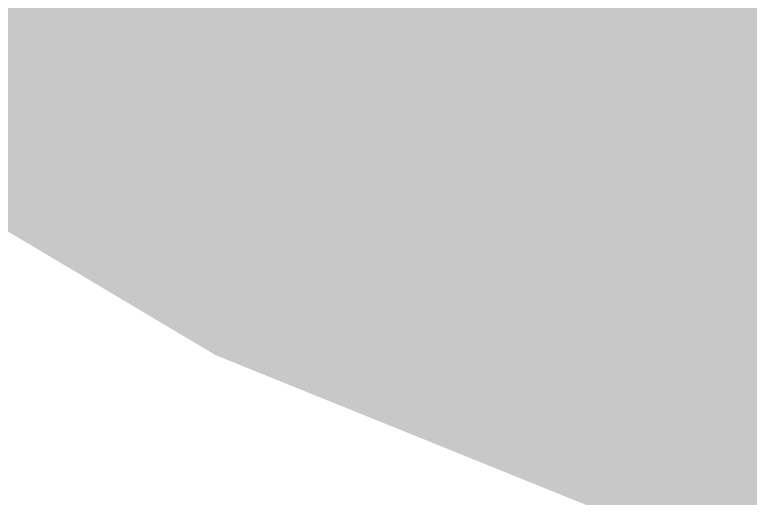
# Model space of a CAD drawing. Header units: inches. Extents: x 288635 to 693176, y 676945 to 1601077.
# Drawn here: x 550512.2 to 550999.2, y 830063 to 830382.9 of the extents above; entities that cross this region are included whole.
import ezdxf

# ---------------------------------------------------------------- set-up
doc = ezdxf.new("R2010")
doc.units = ezdxf.units.IN
doc.header["$MEASUREMENT"] = 0

msp = doc.modelspace()

# ---------------------------------------------------------------- hatches: boundary and pattern name
for points in [[(552621.1517, 832534.1502), (552966.5924, 832275.0697), (552697.3519, 831995.6691), (552529.7115, 831802.6287), (552382.3912, 832122.6694), (552209.6709, 832305.5498), (552077.5906, 832325.8698), (551920.1103, 832280.1497), (551818.5101, 832153.1495), (551762.63, 831965.1891), (551630.5497, 831853.4289), (551478.1494, 831782.3087), (551168.2688, 831899.1489), (550929.5083, 831894.0689), (550843.1482, 831848.3488), (550746.628, 831772.1487), (550741.5479, 831619.7484), (550782.188, 831507.9882), (550868.5482, 831223.5076), (550878.7082, 831111.7474), (550858.3882, 830812.0268), (550939.6683, 830700.2665), (550980.3084, 830547.8662), (550980.3084, 830431.026), (550914.2683, 830380.2259), (550777.108, 830375.1459), (550700.9079, 830314.1858), (550645.2238, 830157.6749), (550269.3031, 830381.1954), (550062.6672, 830467.8491), (550121.7867, 830766.3067), (550096.3867, 831035.5472), (550045.5866, 831152.3874), (549969.3864, 831274.3077), (549806.8261, 831360.6679), (549344.5452, 831574.0283), (549115.9447, 831675.6285), (548988.9444, 831767.0687), (548897.5043, 831924.549), (548877.1842, 832000.7491), (548938.1443, 832148.0694), (548968.6244, 832315.7098), (548897.5043, 832549.3902), (548653.6638, 832823.7108), (549126.1047, 832818.6308), (550192.9069, 832483.3501), (550563.7476, 832376.6699), (550751.708, 832366.5099), (550985.3884, 832381.7499), (551015.8685, 832452.87), (550995.5485, 832574.7903), (551031.1085, 832767.8307), (551193.6689, 832874.5109), (551386.7092, 832874.5109), (551757.55, 832833.8708), (552143.6308, 832717.0306), (552621.1517, 832534.1502)], [(552529.7115, 831802.6287), (552504.8482, 831728.6493), (552483.7268, 831665.8036), (552362.0183, 831559.9701), (552235.018, 831528.22), (551996.8925, 831459.4282), (551896.3507, 831279.5112), (551822.2672, 830999.0523), (551705.8503, 830596.8848), (551552.3917, 830247.6341), (551393.6413, 830088.8838), (551234.505, 829913.8344), (550909.3844, 830050.9947), (550645.2238, 830157.6749), (550700.9079, 830314.1858), (550777.108, 830375.1459), (550914.2683, 830380.2259), (550980.3084, 830431.026), (550980.3084, 830547.8662), (550939.6683, 830700.2665), (550858.3882, 830812.0268), (550878.7082, 831111.7474), (550868.5482, 831223.5076), (550782.188, 831507.9882), (550741.5479, 831619.7484), (550746.628, 831772.1487), (550843.1482, 831848.3488), (550929.5083, 831894.0689), (551168.2688, 831899.1489), (551478.1494, 831782.3087), (551630.5497, 831853.4289), (551762.63, 831965.1891), (551818.5101, 832153.1495), (551920.1103, 832280.1497), (552077.5906, 832325.8698), (552209.6709, 832305.5498), (552382.3912, 832122.6694), (552529.7115, 831802.6287)]]:
    msp.add_hatch(color=256).paths.add_polyline_path(points, flags=0)

doc.saveas('drawing.dxf')
